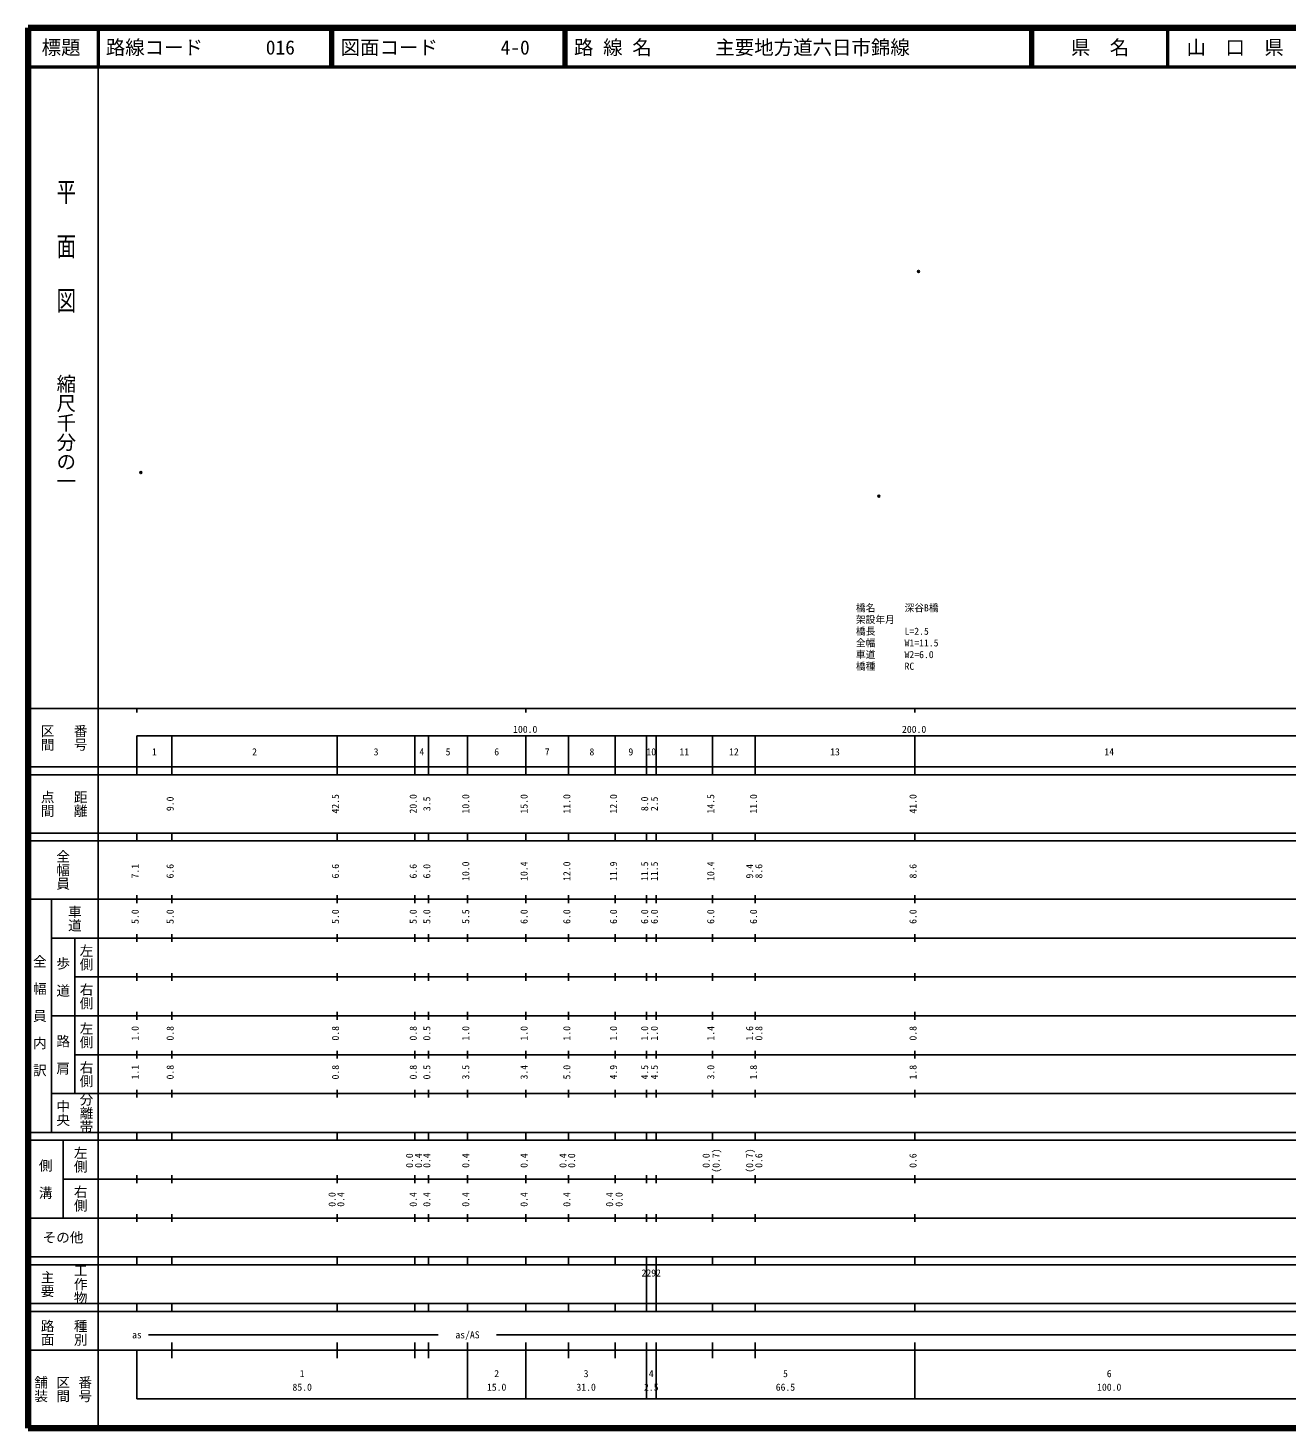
# Model space of a CAD drawing. Units: millimetres on the paper. Extents: x 40 to 680, y 20 to 380.
# Drawn here: x 40 to 363.7, y 20 to 380 of the extents above; entities that cross this region are included whole.
import ezdxf
from ezdxf.enums import TextEntityAlignment as Align

# ---------------------------------------------------------------- set-up
doc = ezdxf.new("R2010")
doc.units = ezdxf.units.MM
doc.header["$PDMODE"] = 32
doc.header["$PDSIZE"] = 0.5
for name, color, linetype in [('M-OTRS', 6, 'Continuous'), ('M-STR-HTXT', 7, 'Continuous'), ('M-TTL-TXT', 7, 'Continuous')]:
    doc.layers.add(name, color=color, linetype=linetype)
for name, color, linetype, lineweight in [('M-TTL', 2, 'Continuous', 140), ('M-TTL-BAND', 7, 'Continuous', 25), ('M-TTL-LINE', 7, 'Continuous', 50)]:
    doc.layers.add(name, color=color, linetype=linetype, lineweight=lineweight)
doc.styles.add('@ＭＳ ゴシック', font='')
doc.styles.add('ＭＳ ゴシック', font='')
doc.styles.get('@ＭＳ ゴシック').set_extended_font_data('@MS Gothic')
doc.styles.get('ＭＳ ゴシック').set_extended_font_data('MS Gothic')

msp = doc.modelspace()

# ---------------------------------------------------------------- linework, layer by layer
at = {"layer": 'M-OTRS'}
for p in [(268.987, 317.41), (69.012, 265.684), (258.785, 259.632)]:
    msp.add_point(p, dxfattribs=at)
at = {"layer": 'M-TTL'}
for p, q in [((40, 380), (40, 20)), ((680, 380), (40, 380)), ((40, 20), (680, 20))]:
    msp.add_line(p, q, dxfattribs=at)
at = {"layer": 'M-TTL-BAND'}
for p, q in [((58, 370), (58, 20)), ((40, 205), (579, 205)), ((68, 205), (68, 204)), ((168, 205), (168, 204)), ((268, 205), (268, 204)), ((68, 198), (579, 198)), ((68, 198), (68, 188)), ((77, 188), (77, 198)), ((119.5, 188), (119.5, 198)), ((139.5, 188), (139.5, 198)), ((143, 188), (143, 198)), ((153, 188), (153, 198)), ((168, 188), (168, 198)), ((179, 188), (179, 198)), ((191, 188), (191, 198)), ((199, 188), (199, 198)), ((201.5, 188), (201.5, 198)), ((216, 188), (216, 198)), ((227, 188), (227, 198)), ((268, 188), (268, 198)), ((40, 190), (579, 190)), ((40, 188), (579, 188)), ((40, 173), (579, 173)), ((68, 171), (68, 173)), ((77, 171), (77, 173)), ((119.5, 171), (119.5, 173)), ((139.5, 171), (139.5, 173)), ((143, 171), (143, 173)), ((153, 171), (153, 173)), ((168, 171), (168, 173)), ((179, 171), (179, 173)), ((191, 171), (191, 173)), ((199, 171), (199, 173)), ((201.5, 171), (201.5, 173)), ((216, 171), (216, 173)), ((227, 171), (227, 173)), ((268, 171), (268, 173)), ((40, 171), (579, 171)), ((40, 156), (579, 156)), ((46, 96), (46, 156)), ((68, 155), (68, 157)), ((77, 155), (77, 157)), ((119.5, 155), (119.5, 157)), ((139.5, 155), (139.5, 157)), ((143, 155), (143, 157)), ((153, 155), (153, 157)), ((168, 155), (168, 157)), ((179, 155), (179, 157)), ((191, 155), (191, 157)), ((199, 155), (199, 157)), ((201.5, 155), (201.5, 157)), ((216, 155), (216, 157)), ((227, 155), (227, 157)), ((268, 155), (268, 157)), ((46, 146), (579, 146)), ((52, 146), (52, 106)), ((68, 145), (68, 147)), ((77, 145), (77, 147)), ((119.5, 145), (119.5, 147)), ((139.5, 145), (139.5, 147)), ((143, 145), (143, 147)), ((153, 145), (153, 147)), ((168, 145), (168, 147)), ((179, 145), (179, 147)), ((191, 145), (191, 147)), ((199, 145), (199, 147)), ((201.5, 145), (201.5, 147)), ((216, 145), (216, 147)), ((227, 145), (227, 147)), ((268, 145), (268, 147)), ((68, 135), (68, 137)), ((77, 135), (77, 137)), ((119.5, 135), (119.5, 137)), ((139.5, 135), (139.5, 137)), ((143, 135), (143, 137)), ((153, 135), (153, 137)), ((168, 135), (168, 137)), ((179, 135), (179, 137)), ((191, 135), (191, 137)), ((199, 135), (199, 137)), ((201.5, 135), (201.5, 137)), ((216, 135), (216, 137)), ((227, 135), (227, 137)), ((268, 135), (268, 137)), ((52, 136), (579, 136)), ((46, 126), (579, 126)), ((68, 125), (68, 127)), ((77, 125), (77, 127)), ((119.5, 125), (119.5, 127)), ((139.5, 125), (139.5, 127)), ((143, 125), (143, 127)), ((153, 125), (153, 127)), ((168, 125), (168, 127)), ((179, 125), (179, 127)), ((191, 125), (191, 127)), ((199, 125), (199, 127)), ((201.5, 125), (201.5, 127)), ((216, 125), (216, 127)), ((227, 125), (227, 127)), ((268, 125), (268, 127)), ((52, 116), (579, 116)), ((68, 115), (68, 117)), ((77, 115), (77, 117)), ((119.5, 115), (119.5, 117)), ((139.5, 115), (139.5, 117)), ((143, 115), (143, 117)), ((153, 115), (153, 117)), ((168, 115), (168, 117)), ((179, 115), (179, 117)), ((191, 115), (191, 117)), ((199, 115), (199, 117)), ((201.5, 115), (201.5, 117)), ((216, 115), (216, 117)), ((227, 115), (227, 117)), ((268, 115), (268, 117)), ((46, 106), (579, 106)), ((68, 105), (68, 107)), ((77, 105), (77, 107)), ((119.5, 105), (119.5, 107)), ((139.5, 105), (139.5, 107)), ((143, 105), (143, 107)), ((153, 105), (153, 107)), ((168, 105), (168, 107)), ((179, 105), (179, 107)), ((191, 105), (191, 107)), ((199, 105), (199, 107)), ((201.5, 105), (201.5, 107)), ((216, 105), (216, 107)), ((227, 105), (227, 107)), ((268, 105), (268, 107)), ((40, 96), (579, 96)), ((40, 94), (579, 94)), ((49, 94), (49, 74)), ((68, 94), (68, 96)), ((77, 94), (77, 96)), ((119.5, 94), (119.5, 96)), ((139.5, 94), (139.5, 96)), ((143, 94), (143, 96)), ((153, 94), (153, 96)), ((168, 94), (168, 96)), ((179, 94), (179, 96)), ((191, 94), (191, 96)), ((199, 94), (199, 96)), ((201.5, 94), (201.5, 96)), ((216, 94), (216, 96)), ((227, 94), (227, 96)), ((268, 94), (268, 96)), ((49, 84), (579, 84)), ((68, 83), (68, 85)), ((77, 83), (77, 85)), ((119.5, 83), (119.5, 85)), ((139.5, 83), (139.5, 85)), ((143, 83), (143, 85)), ((153, 83), (153, 85)), ((168, 83), (168, 85)), ((179, 83), (179, 85)), ((191, 83), (191, 85)), ((199, 83), (199, 85)), ((201.5, 83), (201.5, 85)), ((216, 83), (216, 85)), ((227, 83), (227, 85)), ((268, 83), (268, 85)), ((40, 74), (579, 74)), ((68, 73), (68, 75)), ((77, 73), (77, 75)), ((119.5, 73), (119.5, 75)), ((139.5, 73), (139.5, 75)), ((143, 73), (143, 75)), ((153, 73), (153, 75)), ((168, 73), (168, 75)), ((179, 73), (179, 75)), ((191, 73), (191, 75)), ((199, 73), (199, 75)), ((201.5, 73), (201.5, 75)), ((216, 73), (216, 75)), ((227, 73), (227, 75)), ((268, 73), (268, 75)), ((40, 64), (579, 64)), ((40, 62), (579, 62)), ((68, 62), (68, 64)), ((77, 62), (77, 64)), ((119.5, 62), (119.5, 64)), ((139.5, 62), (139.5, 64)), ((143, 62), (143, 64)), ((153, 62), (153, 64)), ((168, 62), (168, 64)), ((179, 62), (179, 64)), ((191, 62), (191, 64)), ((199, 62), (199, 64)), ((199, 52), (199, 62)), ((201.5, 62), (201.5, 64)), ((201.5, 52), (201.5, 62)), ((216, 62), (216, 64)), ((227, 62), (227, 64)), ((268, 62), (268, 64)), ((40, 52), (579, 52)), ((68, 50), (68, 52)), ((77, 50), (77, 52)), ((119.5, 50), (119.5, 52)), ((139.5, 50), (139.5, 52)), ((143, 50), (143, 52)), ((153, 50), (153, 52)), ((168, 50), (168, 52)), ((179, 50), (179, 52)), ((191, 50), (191, 52)), ((199, 50), (199, 52)), ((201.5, 50), (201.5, 52)), ((216, 50), (216, 52)), ((227, 50), (227, 52)), ((268, 50), (268, 52)), ((40, 50), (579, 50)), ((71, 44), (145.5, 44)), ((160.5, 44), (565, 44)), ((40, 40), (579, 40)), ((68, 40), (68, 27.5)), ((77, 38), (77, 42)), ((119.5, 38), (119.5, 42)), ((139.5, 38), (139.5, 42)), ((143, 38), (143, 42)), ((153, 27.5), (153, 42)), ((168, 27.5), (168, 42)), ((179, 38), (179, 42)), ((191, 38), (191, 42)), ((199, 27.5), (199, 42)), ((201.5, 27.5), (201.5, 42)), ((216, 38), (216, 42)), ((227, 38), (227, 42)), ((268, 27.5), (268, 42)), ((68, 27.5), (579, 27.5))]:
    msp.add_line(p, q, dxfattribs=at)
at = {"layer": 'M-TTL-LINE'}
for p, q in [((58, 380), (58, 370)), ((117.75, 380), (117.75, 370)), ((118.25, 380), (118.25, 370)), ((177.75, 380), (177.75, 370)), ((178.25, 380), (178.25, 370)), ((297.75, 380), (297.75, 370)), ((298.25, 380), (298.25, 370)), ((333, 380), (333, 370)), ((40, 370), (680, 370))]:
    msp.add_line(p, q, dxfattribs=at)

# ---------------------------------------------------------------- texts
at = {"layer": 'M-STR-HTXT', "style": 'ＭＳ ゴシック'}
for s, p in [('橋名\u3000\u3000\u3000深谷B橋', (252.878, 229.419)), ('架設年月\u3000', (252.878, 226.419)), ('橋長\u3000\u3000\u3000L=2.5', (252.878, 223.419)), ('全幅\u3000\u3000\u3000W1=11.5', (252.878, 220.419)), ('車道\u3000\u3000\u3000W2=6.0', (252.878, 217.419)), ('橋種\u3000\u3000\u3000RC', (252.878, 214.419))]:
    msp.add_text(s, height=1.833, dxfattribs=at).set_placement(p, align=Align.BOTTOM_LEFT)
at = {"layer": 'M-TTL-BAND', "style": '@ＭＳ ゴシック', "width": 1.4}
msp.add_text('平  面  図', height=3.666, rotation=270, dxfattribs=at).set_placement((49.777, 306.475), align=Align.MIDDLE_RIGHT)
at = {"layer": 'M-TTL-BAND', "style": '@ＭＳ ゴシック'}
msp.add_text('縮尺千分の一', height=3.666, rotation=270, dxfattribs=at).set_placement((49.777, 261.03), align=Align.MIDDLE_RIGHT)
for s, p in [('区間', (45, 197.5)), ('番号', (53.5, 197.5)), ('点間', (45, 180.5)), ('距離', (53.5, 180.5)), ('全幅員', (49, 163.5)), ('車道', (52, 151)), ('左側', (55, 141)), ('全\u3000幅\u3000員\u3000内\u3000訳', (43, 126)), ('歩\u3000道', (49, 136)), ('右側', (55, 131)), ('左側', (55, 121)), ('路\u3000肩', (49, 116)), ('右側', (55, 111)), ('分離帯', (55, 101)), ('中央', (49, 101)), ('左側', (53.5, 89)), ('側\u3000溝', (44.5, 84)), ('右側', (53.5, 79)), ('工作物', (53.5, 57)), ('主要', (45, 57)), ('路面', (45, 44.5)), ('種別', (53.5, 44.5)), ('舗装', (43.333, 30)), ('区間', (49, 30)), ('番号', (54.667, 30))]:
    msp.add_text(s, height=2.566, rotation=270, dxfattribs=at).set_placement(p, align=Align.MIDDLE_CENTER)
at = {"layer": 'M-TTL-BAND', "style": 'ＭＳ ゴシック'}
for s, p in [('100.0', (167.844, 198.195)), ('200.0', (267.844, 198.195)), ('1', (72.5, 192.405)), ('2', (98.25, 192.405)), ('3', (129.5, 192.405)), ('4', (141.25, 192.405)), ('5', (148, 192.405)), ('6', (160.5, 192.405)), ('7', (173.5, 192.405)), ('8', (185, 192.405)), ('9', (195, 192.405)), ('10', (200.25, 192.405)), ('11', (208.75, 192.405)), ('12', (221.5, 192.405)), ('13', (247.5, 192.405)), ('14', (318, 192.405)), ('as', (68, 42.5)), ('as/AS', (153, 42.5)), ('1', (110.5, 32.523)), ('2', (160.5, 32.523)), ('3', (183.5, 32.523)), ('4', (200.25, 32.523)), ('5', (234.75, 32.523)), ('6', (318, 32.523)), ('85.0', (110.5, 29.033)), ('15.0', (160.5, 29.033)), ('31.0', (183.5, 29.033)), ('2.5', (200.25, 29.033)), ('66.5', (234.75, 29.033)), ('100.0', (318, 29.033))]:
    msp.add_text(s, height=1.833, dxfattribs=at).set_placement(p, align=Align.BOTTOM_CENTER)
for s, p in [('9.0', (78, 180.5)), ('42.5', (120.5, 180.5)), ('20.0', (140.5, 180.5)), ('3.5', (144, 180.5)), ('10.0', (154, 180.5)), ('15.0', (169, 180.5)), ('11.0', (180, 180.5)), ('12.0', (192, 180.5)), ('8.0', (200, 180.5)), ('2.5', (202.5, 180.5)), ('14.5', (217, 180.5)), ('11.0', (228, 180.5)), ('41.0', (269, 180.5)), ('7.1', (69, 163.174)), ('6.6', (78, 163.174)), ('6.6', (120.5, 163.174)), ('6.6', (140.5, 163.174)), ('6.0', (144, 163.174)), ('10.0', (154, 163.174)), ('10.4', (169, 163.174)), ('12.0', (180, 163.174)), ('11.9', (192, 163.174)), ('11.5', (200, 163.174)), ('11.5', (202.5, 163.174)), ('10.4', (217, 163.174)), ('9.4', (227, 163.174)), ('8.6', (229.37, 163.174)), ('8.6', (269, 163.174)), ('5.0', (69, 151.5)), ('5.0', (78, 151.5)), ('5.0', (120.5, 151.5)), ('5.0', (140.5, 151.5)), ('5.0', (144, 151.5)), ('5.5', (154, 151.5)), ('6.0', (169, 151.5)), ('6.0', (180, 151.5)), ('6.0', (192, 151.5)), ('6.0', (200, 151.5)), ('6.0', (202.5, 151.5)), ('6.0', (217, 151.5)), ('6.0', (228, 151.5)), ('6.0', (269, 151.5)), ('1.0', (69, 121.5)), ('0.8', (78, 121.5)), ('0.8', (120.5, 121.5)), ('0.8', (140.5, 121.5)), ('0.5', (144, 121.5)), ('1.0', (154, 121.5)), ('1.0', (169, 121.5)), ('1.0', (180, 121.5)), ('1.0', (192, 121.5)), ('1.0', (200, 121.5)), ('1.0', (202.5, 121.5)), ('1.4', (217, 121.5)), ('1.6', (227, 121.5)), ('0.8', (229.37, 121.5)), ('0.8', (269, 121.5)), ('1.1', (69, 111.5)), ('0.8', (78, 111.5)), ('0.8', (120.5, 111.5)), ('0.8', (140.5, 111.5)), ('0.5', (144, 111.5)), ('3.5', (154, 111.5)), ('3.4', (169, 111.5)), ('5.0', (180, 111.5)), ('4.9', (192, 111.5)), ('4.5', (200, 111.5)), ('4.5', (202.5, 111.5)), ('3.0', (217, 111.5)), ('1.8', (228, 111.5)), ('1.8', (269, 111.5)), ('0.0', (139.552, 88.764)), ('0.4', (141.87, 88.764)), ('0.4', (144, 88.764)), ('0.4', (154, 88.764)), ('0.4', (169, 88.764)), ('0.4', (179, 88.764)), ('0.0', (181.228, 88.764)), ('0.0', (215.829, 88.764)), ('(0.7)', (218.37, 88.764)), ('(0.7)', (227, 88.764)), ('0.6', (229.37, 88.764)), ('0.6', (269, 88.764)), ('0.0', (119.645, 78.764)), ('0.4', (121.87, 78.764)), ('0.4', (140.5, 78.764)), ('0.4', (144, 78.764)), ('0.4', (154, 78.764)), ('0.4', (169, 78.764)), ('0.4', (180, 78.764)), ('0.4', (191, 78.764)), ('0.0', (193.432, 78.764))]:
    msp.add_text(s, height=1.833, rotation=90, dxfattribs=at).set_placement(p, align=Align.BOTTOM_CENTER)
msp.add_text('その他', height=2.566, dxfattribs=at).set_placement((49, 69), align=Align.MIDDLE_CENTER)
msp.add_text('2292', height=1.833, dxfattribs=at).set_placement((197.75, 58.405), align=Align.BOTTOM_LEFT)
at = {"layer": 'M-TTL-TXT', "style": 'ＭＳ ゴシック'}
for s, p in [('標題', (48.5, 375)), ('県\u3000名', (315.625, 375)), ('山\u3000口\u3000県', (350.375, 375))]:
    msp.add_text(s, height=3.666, dxfattribs=at).set_placement(p, align=Align.MIDDLE_CENTER)
for s, p in [('路線コード', (60, 375)), ('016', (101.142, 375)), ('図面コード', (120.38, 375)), ('4-0', (161.521, 375)), ('路 線 名', (180.38, 375)), ('主要地方道六日市錦線', (216.734, 375))]:
    msp.add_text(s, height=3.666, dxfattribs=at).set_placement(p, align=Align.MIDDLE_LEFT)

doc.saveas('drawing.dxf')
